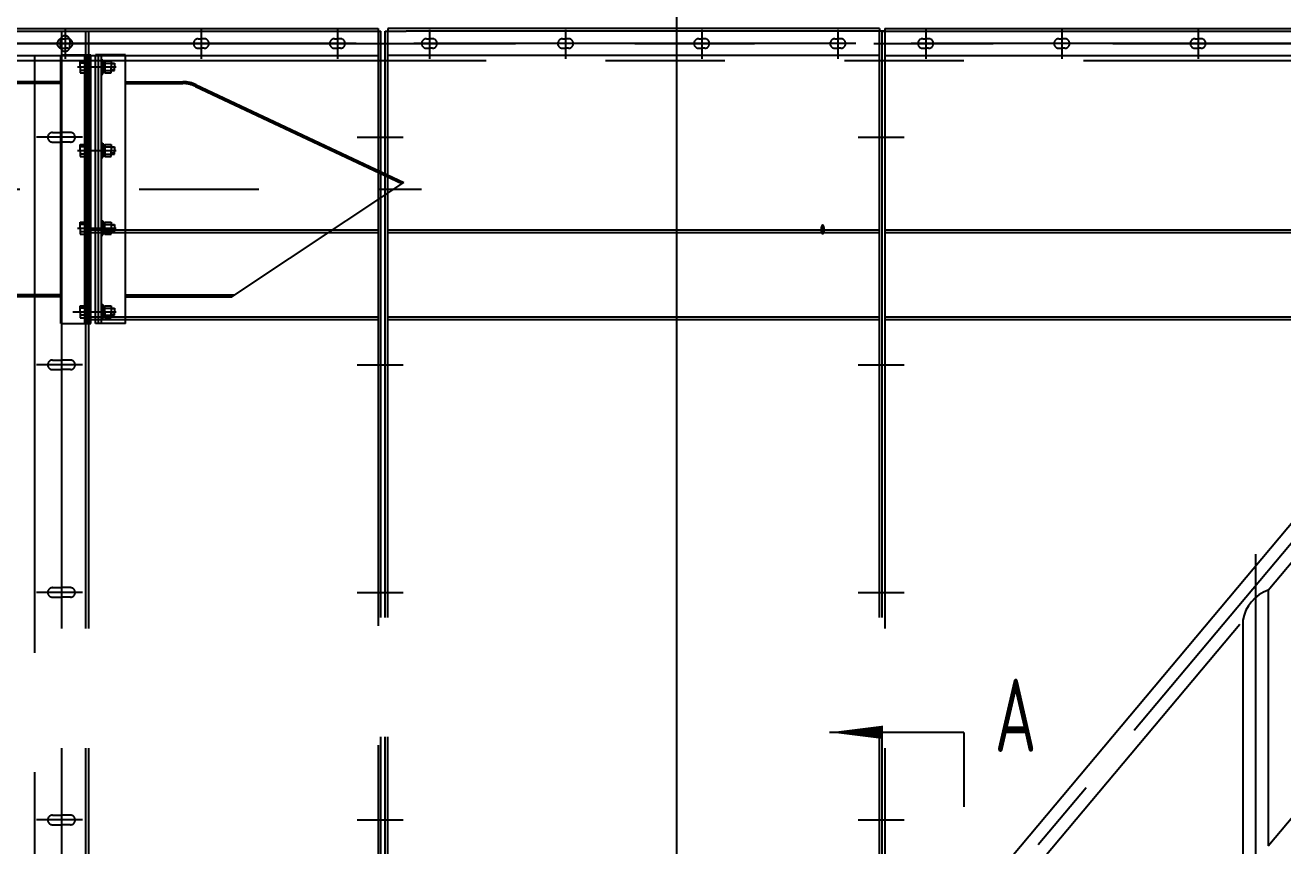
# Model space of a CAD drawing. Header units: millimetres. Extents: x 0 to 21000, y -574 to 14850.
# Drawn here: x 7153 to 9259, y 6992 to 8366 of the extents above; entities that cross this region are included whole.
import ezdxf
from ezdxf.enums import TextEntityAlignment as Align

# ---------------------------------------------------------------- set-up
doc = ezdxf.new("R2010")
doc.units = ezdxf.units.MM
doc.header["$LTSCALE"] = 500
for name, pattern in [('F', [0.75, 0.5, -0.25]), ('G', [2, 1.25, -0.25, 0.25, -0.25]), ('K', [2.5, 1.25, -0.25, 0.25, -0.25, 0.25, -0.25])]:
    doc.linetypes.add(name, pattern=pattern)
for name, color, linetype in [('01', 7, 'Continuous'), ('02', 1, 'Continuous'), ('04', 2, 'F'), ('05', 4, 'G'), ('07', 6, 'K'), ('08', 1, 'Continuous'), ('11', 3, 'Continuous')]:
    doc.layers.add(name, color=color, linetype=linetype)
doc.styles.get("Standard").update_dxf_attribs({"font": 'isocp', "width": 0.707, "bigfont": 'intecad.shx'})
doc.dimstyles.new('INTE', dxfattribs={"dimscale": 50, "dimtxt": 3.5, "dimasz": 3, "dimexe": 3, "dimexo": 0, "dimgap": 1, "dimtad": 1, "dimdsep": 46, "dimtxsty": 'Standard', "dimcen": 0, "dimclrd": 1, "dimclre": 1, "dimclrt": 3, "dimaunit": 1, "dimadec": 0, "dimazin": 0, "dimtfac": 1, "dimtmove": 0, "dimatfit": 0, "dimfxl": 1, "dimarcsym": 0})
doc.dimstyles.new('INTE$2', dxfattribs={"dimscale": 50, "dimtxt": 3.5, "dimasz": 3, "dimexe": 3, "dimexo": 0, "dimgap": 1, "dimtad": 1, "dimtih": 1, "dimtoh": 1, "dimdsep": 46, "dimtxsty": 'Standard', "dimcen": 0, "dimclrd": 1, "dimclre": 1, "dimclrt": 3, "dimaunit": 1, "dimadec": 0, "dimazin": 0, "dimtfac": 1, "dimtmove": 0, "dimatfit": 0, "dimfxl": 1, "dimarcsym": 0})

# ---------------------------------------------------------------- blocks, each defined once
blk = doc.blocks.new('*D338')
at = {"layer": '08', "color": 1, "lineweight": -2, "ltscale": 2}
for p, q in [((10694.3, 7453.9), (10949, 7453.9)), ((10708.3, 7168), (11168.6, 7168))]:
    blk.add_line(p, q, dxfattribs=at)
for start, end in [(67.3997, 84.8013), (0, 49.9981), (324.7784, 0), (325.1968, 342.5984)]:
    blk.add_arc((10303.2, 7453.9), 495.8, start, end, dxfattribs=at)
at = {"layer": '08', "color": 1, "ltscale": 2}
for points in [[(10506.8, 7933), (10480.8, 7890.3), (10621.9, 7833.7)], [(10751.6, 7309.5), (10801, 7301.9), (10799, 7453.9)]]:
    blk.add_solid(points, dxfattribs=at)
at = {"layer": 'Defpoints', "color": 0, "ltscale": 2}
for p in [(11391.5, 8750.8), (10717.5, 7726.4), (10303.2, 7453.9), (10694.3, 7453.9), (8606, 5431.4)]:
    blk.add_point(p, dxfattribs=at)
at = {"layer": '08', "color": 3, "ltscale": 2, "insert": (11013.4, 7305.5), "char_height": 175, "attachment_point": 5}
blk.add_mtext('50°', dxfattribs=at)
blk = doc.blocks.new('*D339')
at = {"layer": '08', "color": 1, "lineweight": -2, "ltscale": 2}
for p, q in [((8243.8, 5474.2), (8243.8, 10121.7)), ((11391.4, 8958.4), (11391.4, 10121.7)), ((11241.4, 9971.7), (8393.8, 9971.7))]:
    blk.add_line(p, q, dxfattribs=at)
at = {"layer": '08', "color": 1, "ltscale": 2}
for points in [[(8393.8, 9996.7), (8393.8, 9946.7), (8243.8, 9971.7)], [(11241.4, 9996.7), (11241.4, 9946.7), (11391.4, 9971.7)]]:
    blk.add_solid(points, dxfattribs=at)
at = {"layer": 'Defpoints', "color": 0, "ltscale": 2}
for p in [(8243.8, 9971.7), (11391.4, 8958.4), (8243.8, 5474.2)]:
    blk.add_point(p, dxfattribs=at)
at = {"layer": '08', "color": 3, "ltscale": 2, "insert": (9817.6, 10109.2), "char_height": 175, "attachment_point": 5}
blk.add_mtext('3148', dxfattribs=at)
blk = doc.blocks.new('H')
at = {"layer": '07', "color": 6, "linetype": 'K', "ltscale": 1.6}
for p, q in [((13707.2, 24018), (14532.6, 24018)), ((13711.7, 24022.5), (14532.7, 24022.5)), ((14002.2, 24018), (14002.2, 21072.7)), ((14008.2, 24020.3), (14008.2, 23974.7)), ((14008.2, 24017.4), (14008.2, 23971.8)), ((14042.7, 24018), (14042.7, 20996)), ((14047.2, 24018), (14047.2, 20996)), ((14236.2, 24020.3), (14236.2, 23974.7)), ((14236.2, 24017.4), (14236.2, 23971.8)), ((14464.2, 24020.3), (14464.2, 23974.7)), ((14464.2, 24017.4), (14464.2, 23971.8)), ((14532.6, 24018), (14537.2, 24018)), ((14532.7, 24022.5), (14532.7, 21036.5)), ((14537.2, 21036.5), (14537.2, 24018)), ((14544.2, 24018), (14579.2, 24018)), ((14544.2, 21036.5), (14544.2, 24018)), ((15371.7, 24022.5), (14548.7, 24022.5)), ((14548.7, 24022.5), (14548.7, 24018)), ((14548.7, 21036.5), (14548.7, 24018)), ((15371.7, 24018), (14579.2, 24018)), ((14618.2, 24020.3), (14618.2, 23974.7)), ((14618.2, 24017.4), (14618.2, 23971.8)), ((14846.2, 24020.3), (14846.2, 23974.7)), ((14846.2, 24017.4), (14846.2, 23971.8)), ((15074.2, 24020.3), (15074.2, 23974.7)), ((15074.2, 24017.4), (15074.2, 23971.8)), ((15302.2, 24020.3), (15302.2, 23974.7)), ((15302.2, 24017.4), (15302.2, 23971.8)), ((15371.7, 24022.5), (15371.7, 24018)), ((15376.2, 24018), (15371.7, 24018)), ((15371.7, 21036.5), (15371.7, 24018)), ((15376.2, 24018), (16201.6, 24018)), ((15380.7, 24018), (15376.2, 24018)), ((15376.2, 21036.5), (15376.2, 24018)), ((15380.7, 24022.5), (16201.7, 24022.5)), ((15380.7, 24022.5), (15380.7, 24018)), ((15380.7, 24018), (15380.7, 21036.5)), ((15449.2, 24020.3), (15449.2, 23974.7)), ((15449.2, 24017.4), (15449.2, 23971.8)), ((15677.2, 24020.3), (15677.2, 23974.7)), ((15677.2, 24017.4), (15677.2, 23971.8)), ((15905.2, 24020.3), (15905.2, 23974.7)), ((15905.2, 24017.4), (15905.2, 23971.8)), ((14495.6, 23997.5), (13755.8, 23997.5)), ((13762.4, 23997.5), (19390.4, 23997.5)), ((14000.2, 24002.5), (14000.2, 23992.5)), ((14002.9, 24005.5), (14007.9, 24005.5)), ((14002.9, 23989.5), (14007.9, 23989.5)), ((14012.9, 24005.5), (14007.9, 24005.5)), ((14012.9, 23989.5), (14007.9, 23989.5)), ((14016.2, 24002.5), (14016.2, 23997.5)), ((14016.2, 23992.5), (14016.2, 23997.5)), ((14231.2, 24005.5), (14236.2, 24005.5)), ((14231.2, 23989.5), (14236.2, 23989.5)), ((14241.2, 24005.5), (14236.2, 24005.5)), ((14241.2, 23989.5), (14236.2, 23989.5)), ((14459.2, 24005.5), (14464.2, 24005.5)), ((14459.2, 23989.5), (14464.2, 23989.5)), ((14469.2, 24005.5), (14464.2, 24005.5)), ((14469.2, 23989.5), (14464.2, 23989.5)), ((15332.1, 23997.5), (14592.3, 23997.5)), ((14613.2, 24005.5), (14618.2, 24005.5)), ((14613.2, 23989.5), (14618.2, 23989.5)), ((14623.2, 24005.5), (14618.2, 24005.5)), ((14623.2, 23989.5), (14618.2, 23989.5)), ((14841.2, 24005.5), (14846.2, 24005.5)), ((14841.2, 23989.5), (14846.2, 23989.5)), ((14851.2, 24005.5), (14846.2, 24005.5)), ((14851.2, 23989.5), (14846.2, 23989.5)), ((15069.2, 24005.5), (15074.2, 24005.5)), ((15069.2, 23989.5), (15074.2, 23989.5)), ((15079.2, 24005.5), (15074.2, 24005.5)), ((15079.2, 23989.5), (15074.2, 23989.5)), ((15297.2, 24005.5), (15302.2, 24005.5)), ((15297.2, 23989.5), (15302.2, 23989.5)), ((15307.2, 24005.5), (15302.2, 24005.5)), ((15307.2, 23989.5), (15302.2, 23989.5)), ((16164.6, 23997.5), (15424.8, 23997.5)), ((15444.2, 24005.5), (15449.2, 24005.5)), ((15444.2, 23989.5), (15449.2, 23989.5)), ((15454.2, 24005.5), (15449.2, 24005.5)), ((15454.2, 23989.5), (15449.2, 23989.5)), ((15672.2, 24005.5), (15677.2, 24005.5)), ((15672.2, 23989.5), (15677.2, 23989.5)), ((15682.2, 24005.5), (15677.2, 24005.5)), ((15682.2, 23989.5), (15677.2, 23989.5)), ((15900.2, 24005.5), (15905.2, 24005.5)), ((15900.2, 23989.5), (15905.2, 23989.5)), ((15910.2, 24005.5), (15905.2, 24005.5)), ((15910.2, 23989.5), (15905.2, 23989.5)), ((13711.7, 23977.5), (14532.7, 23977.5)), ((13713.2, 23969), (19423.2, 23969)), ((13957.2, 23977.5), (13957.2, 21036.5)), ((14001.2, 23528.5), (14001.2, 23978.5)), ((14001.2, 23978.5), (14051.2, 23978.5)), ((14033.7, 23968.6), (14041.2, 23968.6)), ((14033.7, 23958.5), (14033.7, 23968.6)), ((14041.2, 23528.5), (14041.2, 23978.5)), ((14041.2, 23968.6), (14041.2, 23958.5)), ((14046.2, 23528.5), (14046.2, 23978.5)), ((14051.2, 23528.5), (14051.2, 23978.5)), ((14059.2, 23528.5), (14059.2, 23978.5)), ((14109.2, 23978.5), (14059.2, 23978.5)), ((14064.2, 23528.5), (14064.2, 23978.5)), ((14069.2, 23528.5), (14069.2, 23978.5)), ((14069.2, 23970.5), (14071.7, 23970.5)), ((14069.2, 23958.5), (14069.2, 23970.5)), ((14069.2, 23967.7), (14069.2, 23958.5)), ((14071.7, 23970.5), (14071.7, 23958.5)), ((14071.7, 23967.7), (14074.8, 23967.7)), ((14071.7, 23958.5), (14071.7, 23967.7)), ((14074.8, 23958.5), (14074.8, 23968.6)), ((14074.8, 23968.6), (14085.6, 23968.6)), ((14074.8, 23967.7), (14074.8, 23949.3)), ((14085.6, 23968.6), (14085.6, 23958.5)), ((14109.2, 23528.5), (14109.2, 23978.5)), ((15371.7, 23977.5), (14548.7, 23977.5)), ((15380.7, 23977.5), (16201.7, 23977.5)), ((14028.8, 23958.5), (14093.6, 23958.5)), ((14041.2, 23964.5), (14033.7, 23964.5)), ((14033.7, 23958.5), (14033.7, 23948.5)), ((14041.2, 23952.5), (14033.7, 23952.5)), ((14033.7, 23948.5), (14041.2, 23948.5)), ((14041.2, 23948.5), (14041.2, 23958.5)), ((14069.2, 23949.3), (14069.2, 23958.5)), ((14069.2, 23958.5), (14069.2, 23946.5)), ((14069.2, 23946.5), (14071.7, 23946.5)), ((14069.6, 23958.5), (14076.9, 23958.5)), ((14071.7, 23958.5), (14074.8, 23960.3)), ((14074.8, 23958.5), (14071.7, 23956.7)), ((14071.7, 23958.5), (14071.7, 23949.3)), ((14071.7, 23946.5), (14071.7, 23958.5)), ((14071.7, 23949.3), (14074.8, 23949.3)), ((14072.7, 23958.5), (14079.1, 23958.5)), ((14073.7, 23958.5), (14086.6, 23958.5)), ((14074.8, 23964.5), (14085.6, 23964.5)), ((14074.8, 23958.5), (14074.8, 23948.5)), ((14074.8, 23952.5), (14085.6, 23952.5)), ((14074.8, 23948.5), (14085.6, 23948.5)), ((14085.6, 23964.5), (14091.2, 23964.5)), ((14091.2, 23963.3), (14085.6, 23963.3)), ((14085.6, 23948.5), (14085.6, 23958.5)), ((14091.2, 23953.7), (14085.6, 23953.7)), ((14085.6, 23952.5), (14091.2, 23952.5)), ((14091.2, 23964.5), (14091.2, 23958.5)), ((14091.2, 23952.5), (14091.2, 23958.5)), ((14000.6, 23933.5), (13728.5, 23933.5)), ((14000.6, 23930.5), (13728.5, 23930.5)), ((14059.2, 23933.5), (14059.2, 23933.5)), ((14109.2, 23933.5), (14205.3, 23933.5)), ((14109.2, 23930.5), (14205.3, 23930.5)), ((14226.6, 23925.8), (14572.3, 23763)), ((14227.9, 23928.5), (14575.2, 23765)), ((14037.2, 23840.5), (13960.4, 23840.5)), ((13987.2, 23848.5), (14002.2, 23848.5)), ((14017.2, 23848.5), (14002.2, 23848.5)), ((14497.4, 23840.5), (14574.2, 23840.5)), ((15336.4, 23840.5), (15413.2, 23840.5)), ((13987.2, 23832.5), (14002.2, 23832.5)), ((14017.2, 23832.5), (14002.2, 23832.5)), ((14028.8, 23818.5), (14093.6, 23818.5)), ((14033.7, 23828.6), (14041.2, 23828.6)), ((14033.7, 23818.5), (14033.7, 23828.6)), ((14041.2, 23824.5), (14033.7, 23824.5)), ((14033.7, 23818.5), (14033.7, 23808.5)), ((14041.2, 23828.6), (14041.2, 23818.5)), ((14041.2, 23808.5), (14041.2, 23818.5)), ((14069.2, 23830.5), (14071.7, 23830.5)), ((14069.2, 23818.5), (14069.2, 23830.5)), ((14069.2, 23827.7), (14069.2, 23818.5)), ((14069.2, 23809.3), (14069.2, 23818.5)), ((14069.2, 23818.5), (14069.2, 23806.5)), ((14069.6, 23818.5), (14076.9, 23818.5)), ((14071.7, 23830.5), (14071.7, 23818.5)), ((14071.7, 23827.7), (14074.8, 23827.7)), ((14071.7, 23818.5), (14071.7, 23827.7)), ((14071.7, 23818.5), (14074.8, 23820.3)), ((14074.8, 23818.5), (14071.7, 23816.7)), ((14071.7, 23818.5), (14071.7, 23809.3)), ((14071.7, 23806.5), (14071.7, 23818.5)), ((14072.7, 23818.5), (14079.1, 23818.5)), ((14073.7, 23818.5), (14086.6, 23818.5)), ((14074.8, 23818.5), (14074.8, 23828.6)), ((14074.8, 23828.6), (14085.6, 23828.6)), ((14074.8, 23827.7), (14074.8, 23809.3)), ((14074.8, 23824.5), (14085.6, 23824.5)), ((14074.8, 23818.5), (14074.8, 23808.5)), ((14085.6, 23828.6), (14085.6, 23818.5)), ((14085.6, 23824.5), (14091.2, 23824.5)), ((14091.2, 23823.3), (14085.6, 23823.3)), ((14085.6, 23808.5), (14085.6, 23818.5)), ((14091.2, 23824.5), (14091.2, 23818.5)), ((14091.2, 23812.5), (14091.2, 23818.5)), ((14041.2, 23812.5), (14033.7, 23812.5)), ((14033.7, 23808.5), (14041.2, 23808.5)), ((14069.2, 23806.5), (14071.7, 23806.5)), ((14071.7, 23809.3), (14074.8, 23809.3)), ((14074.8, 23812.5), (14085.6, 23812.5)), ((14074.8, 23808.5), (14085.6, 23808.5)), ((14091.2, 23813.7), (14085.6, 23813.7)), ((14085.6, 23812.5), (14091.2, 23812.5)), ((14287.2, 23573.5), (14575.2, 23765)), ((10532.5, 23753.5), (14604.9, 23753.5)), ((14033.7, 23698.6), (14041.2, 23698.6)), ((14033.7, 23688.5), (14033.7, 23698.6)), ((14041.2, 23694.5), (14033.7, 23694.5)), ((14041.2, 23698.6), (14041.2, 23688.5)), ((14069.2, 23700.5), (14071.7, 23700.5)), ((14069.2, 23688.5), (14069.2, 23700.5)), ((14069.2, 23697.7), (14069.2, 23688.5)), ((14071.7, 23700.5), (14071.7, 23688.5)), ((14071.7, 23697.7), (14074.8, 23697.7)), ((14071.7, 23688.5), (14071.7, 23697.7)), ((14074.8, 23688.5), (14074.8, 23698.6)), ((14074.8, 23698.6), (14085.6, 23698.6)), ((14074.8, 23679.3), (14074.8, 23697.7)), ((14074.8, 23694.5), (14085.6, 23694.5)), ((14085.6, 23698.6), (14085.6, 23688.5)), ((14085.6, 23694.5), (14091.2, 23694.5)), ((14091.2, 23693.3), (14085.6, 23693.3)), ((14091.2, 23694.5), (14091.2, 23688.5)), ((14028.8, 23688.5), (14093.6, 23688.5)), ((14033.7, 23688.5), (14033.7, 23678.5)), ((14041.2, 23682.5), (14033.7, 23682.5)), ((14033.7, 23678.5), (14041.2, 23678.5)), ((14041.2, 23678.5), (14041.2, 23688.5)), ((14047.2, 23685.5), (14532.7, 23685.5)), ((14047.2, 23681), (14532.7, 23681)), ((14069.2, 23688.5), (14069.2, 23676.5)), ((14069.2, 23679.3), (14069.2, 23688.5)), ((14069.2, 23676.5), (14071.7, 23676.5)), ((14069.6, 23688.5), (14076.9, 23688.5)), ((14074.8, 23688.5), (14071.7, 23690.3)), ((14071.7, 23676.5), (14071.7, 23688.5)), ((14071.7, 23688.5), (14074.8, 23686.7)), ((14071.7, 23688.5), (14071.7, 23679.3)), ((14071.7, 23679.3), (14074.8, 23679.3)), ((14072.7, 23688.5), (14079.1, 23688.5)), ((14073.7, 23688.5), (14086.6, 23688.5)), ((14074.8, 23688.5), (14074.8, 23678.5)), ((14074.8, 23682.5), (14085.6, 23682.5)), ((14074.8, 23678.5), (14085.6, 23678.5)), ((14085.6, 23678.5), (14085.6, 23688.5)), ((14091.2, 23683.7), (14085.6, 23683.7)), ((14085.6, 23682.5), (14091.2, 23682.5)), ((14091.2, 23682.5), (14091.2, 23688.5)), ((14548.7, 23685.5), (15371.7, 23685.5)), ((14548.7, 23681), (15371.7, 23681)), ((15380.7, 23685.5), (16201.7, 23685.5)), ((15380.7, 23681), (16201.7, 23681)), ((14000.6, 23576.5), (13728.5, 23576.5)), ((14000.6, 23573.5), (13728.5, 23573.5)), ((14059.2, 23573.5), (14059.2, 23573.5)), ((14109.2, 23576.5), (14291.7, 23576.5)), ((14109.2, 23573.5), (14287.2, 23573.5)), ((14109.2, 23573.5), (14287.2, 23573.5)), ((14021.4, 23548.5), (14076.8, 23548.5)), ((14028.8, 23548.5), (14093.6, 23548.5)), ((14033.7, 23558.6), (14041.2, 23558.6)), ((14033.7, 23548.5), (14033.7, 23558.6)), ((14041.2, 23554.5), (14033.7, 23554.5)), ((14033.7, 23548.5), (14033.7, 23538.5)), ((14041.2, 23558.6), (14041.2, 23548.5)), ((14041.2, 23538.5), (14041.2, 23548.5)), ((14069.2, 23560.5), (14071.7, 23560.5)), ((14069.2, 23548.5), (14069.2, 23560.5)), ((14069.2, 23557.7), (14069.2, 23548.5)), ((14069.2, 23548.5), (14069.2, 23536.5)), ((14069.2, 23539.3), (14069.2, 23548.5)), ((14069.6, 23548.5), (14076.9, 23548.5)), ((14071.7, 23560.5), (14071.7, 23548.5)), ((14071.7, 23557.7), (14074.8, 23557.7)), ((14071.7, 23548.5), (14071.7, 23557.7)), ((14074.8, 23548.5), (14071.7, 23550.3)), ((14071.7, 23536.5), (14071.7, 23548.5)), ((14071.7, 23548.5), (14074.8, 23546.7)), ((14071.7, 23548.5), (14071.7, 23539.3)), ((14072.7, 23548.5), (14079.1, 23548.5)), ((14073.7, 23548.5), (14086.6, 23548.5)), ((14074.8, 23548.5), (14074.8, 23558.6)), ((14074.8, 23558.6), (14085.6, 23558.6)), ((14074.8, 23539.3), (14074.8, 23557.7)), ((14074.8, 23554.5), (14085.6, 23554.5)), ((14074.8, 23548.5), (14074.8, 23538.5)), ((14085.6, 23558.6), (14085.6, 23548.5)), ((14085.6, 23554.5), (14091.2, 23554.5)), ((14091.2, 23553.3), (14085.6, 23553.3)), ((14085.6, 23538.5), (14085.6, 23548.5)), ((14091.2, 23543.7), (14085.6, 23543.7)), ((14091.2, 23554.5), (14091.2, 23548.5)), ((14091.2, 23542.5), (14091.2, 23548.5)), ((14001.2, 23528.5), (14051.2, 23528.5)), ((14041.2, 23542.5), (14033.7, 23542.5)), ((14033.7, 23538.5), (14041.2, 23538.5)), ((14047.2, 23540), (14532.7, 23540)), ((14047.2, 23535.5), (14532.7, 23535.5)), ((14109.2, 23528.5), (14059.2, 23528.5)), ((14069.2, 23536.5), (14071.7, 23536.5)), ((14071.7, 23539.3), (14074.8, 23539.3)), ((14074.8, 23542.5), (14085.6, 23542.5)), ((14074.8, 23538.5), (14085.6, 23538.5)), ((14085.6, 23542.5), (14091.2, 23542.5)), ((14548.7, 23540), (15371.7, 23540)), ((14548.7, 23535.5), (15371.7, 23535.5)), ((15380.7, 23540), (16201.7, 23540)), ((15380.7, 23535.5), (16201.7, 23535.5)), ((14037.2, 23459.5), (13960.4, 23459.5)), ((13987.2, 23467.5), (14002.2, 23467.5)), ((14017.2, 23467.5), (14002.2, 23467.5)), ((14497.4, 23459.5), (14574.2, 23459.5)), ((15336.4, 23459.5), (15413.2, 23459.5)), ((13987.2, 23451.5), (14002.2, 23451.5)), ((14017.2, 23451.5), (14002.2, 23451.5)), ((13987.2, 23086.5), (14002.2, 23086.5)), ((14017.2, 23086.5), (14002.2, 23086.5)), ((14037.2, 23078.5), (13960.4, 23078.5)), ((13987.2, 23070.5), (14002.2, 23070.5)), ((14017.2, 23070.5), (14002.2, 23070.5)), ((14497.4, 23078.5), (14574.2, 23078.5)), ((15336.4, 23078.5), (15413.2, 23078.5)), ((13987.2, 22705.5), (14002.2, 22705.5)), ((14017.2, 22705.5), (14002.2, 22705.5)), ((14037.2, 22697.5), (13960.4, 22697.5)), ((13987.2, 22689.5), (14002.2, 22689.5)), ((14017.2, 22689.5), (14002.2, 22689.5)), ((14497.4, 22697.5), (14574.2, 22697.5)), ((15336.4, 22697.5), (15413.2, 22697.5))]:
    blk.add_line(p, q, dxfattribs=at)
for centre, radius, start, end in [((14008.2, 24002.5), 8, 0, 180), ((14002.9, 23997.5), 8, 90, 270), ((14008.2, 23992.5), 8, 180, 0), ((14012.9, 23997.5), 8, 270, 90), ((14231.2, 23997.5), 8, 90, 270), ((14241.2, 23997.5), 8, 270, 90), ((14459.2, 23997.5), 8, 90, 270), ((14469.2, 23997.5), 8, 270, 90), ((14613.2, 23997.5), 8, 90, 270), ((14623.2, 23997.5), 8, 270, 90), ((14841.2, 23997.5), 8, 90, 270), ((14851.2, 23997.5), 8, 270, 90), ((15069.2, 23997.5), 8, 90, 270), ((15079.2, 23997.5), 8, 270, 90), ((15297.2, 23997.5), 8, 90, 270), ((15307.2, 23997.5), 8, 270, 90), ((15444.2, 23997.5), 8, 90, 270), ((15454.2, 23997.5), 8, 270, 90), ((15672.2, 23997.5), 8, 90, 270), ((15682.2, 23997.5), 8, 270, 90), ((15900.2, 23997.5), 8, 90, 270), ((15910.2, 23997.5), 8, 270, 90), ((14205.3, 23880.5), 53, 64.7887, 90), ((14205.3, 23880.5), 50, 64.7887, 90), ((13987.2, 23840.5), 8, 90, 270), ((14017.2, 23840.5), 8, 270, 90), ((13987.2, 23459.5), 8, 90, 270), ((14017.2, 23459.5), 8, 270, 90), ((13987.2, 23078.5), 8, 90, 270), ((14017.2, 23078.5), 8, 270, 90), ((13987.2, 22697.5), 8, 90, 270), ((14017.2, 22697.5), 8, 270, 90)]:
    blk.add_arc(centre, radius, start, end, dxfattribs=at)
at = {"layer": '07', "color": 6, "linetype": 'K', "ltscale": 1.6, "width": 0.605172}
blk.add_text('●', height=15, dxfattribs=at).set_placement((15272.2, 23677.1), (15281.2, 23677.1), align=Align.FIT)
blk = doc.blocks.new('ADF123Q4WER567AF')
at = {"layer": '01', "color": 7, "linetype": 'Continuous'}
for p, q in [((24641.9, 7774.5), (27579.6, 11275.3)), ((25525.4, 8761.5), (26090.5, 9435)), ((25525.4, 8333.3), (26090.5, 9006.8)), ((25525.4, 8761.5), (25525.4, 8333.3)), ((24917.9, 8037.6), (25477.8, 8704.7)), ((25483.1, 8711.1), (25483.1, 8282.9))]:
    blk.add_line(p, q, dxfattribs=at)
blk.add_arc((25546, 8701.2), 63.7, 108.9159, 171.0802, dxfattribs=at)
at = {"layer": '05', "color": 4, "linetype": 'G'}
for p, q in [((24658.1, 7760.9), (27645.2, 11320.5)), ((25504.2, 8821.7), (25504.2, 7570.7))]:
    blk.add_line(p, q, dxfattribs=at)

msp = doc.modelspace()

# ---------------------------------------------------------------- linework, layer by layer
at = {"layer": '01', "ltscale": 2}
msp.add_line((8724.23, 7181.644), (8724.23, 7056.644), dxfattribs=at)
at = {"layer": '02', "ltscale": 2}
msp.add_line((8724.23, 7181.644), (8499.23, 7181.644), dxfattribs=at)
msp.add_lwpolyline([(8499.23, 7181.644, 0, 22.5, 0), (8589.23, 7181.644, 0, 0, 0)], format="xyseb", dxfattribs=at)

# ---------------------------------------------------------------- block references
at = {"layer": '01', "ltscale": 2}
msp.add_blockref('ADF123Q4WER567AF', (-16291.412, -1341.742), dxfattribs=at)
at = {"layer": '04', "ltscale": 2}
msp.add_blockref('H', (-6788.729, -15662.601), dxfattribs=at)

# ---------------------------------------------------------------- texts
at = {"layer": '11', "ltscale": 2, "width": 0.707}
msp.add_text('A', height=122.5, dxfattribs=at).set_placement((8776.077, 7112.281), align=Align.BOTTOM_LEFT)

# ---------------------------------------------------------------- dimensions: what is measured, and where the dimension line sits
at = {"layer": '08', "ltscale": 2}
dim = msp.add_linear_dim(base=(8243.759, 9971.656), p1=(11391.428, 8958.394), p2=(8243.759, 5474.203), dimstyle='INTE', override={"dimgap": 1, "dimdec": 0, "dimzin": 8, "dimpost": '<>', "dimtol": 0, "dimlim": 0, "dimtp": 0, "dimtm": 0, "dimtfac": 0.7}, dxfattribs=at)
dim.commit()
dim.dimension.update_dxf_attribs({"geometry": '*D339', "text_midpoint": (9817.594, 10109.156)})
dim = msp.add_angular_dim_2l(base=(10717.467, 7726.377), line1=((8605.993, 5431.39), (11391.485, 8750.781)), line2=((10303.238, 7453.948), (10694.299, 7453.948)), dimstyle='INTE$2', dxfattribs=at)
dim.commit()
dim.dimension.update_dxf_attribs({"geometry": '*D338', "text_midpoint": (11013.425, 7305.508)})

doc.saveas('drawing.dxf')
